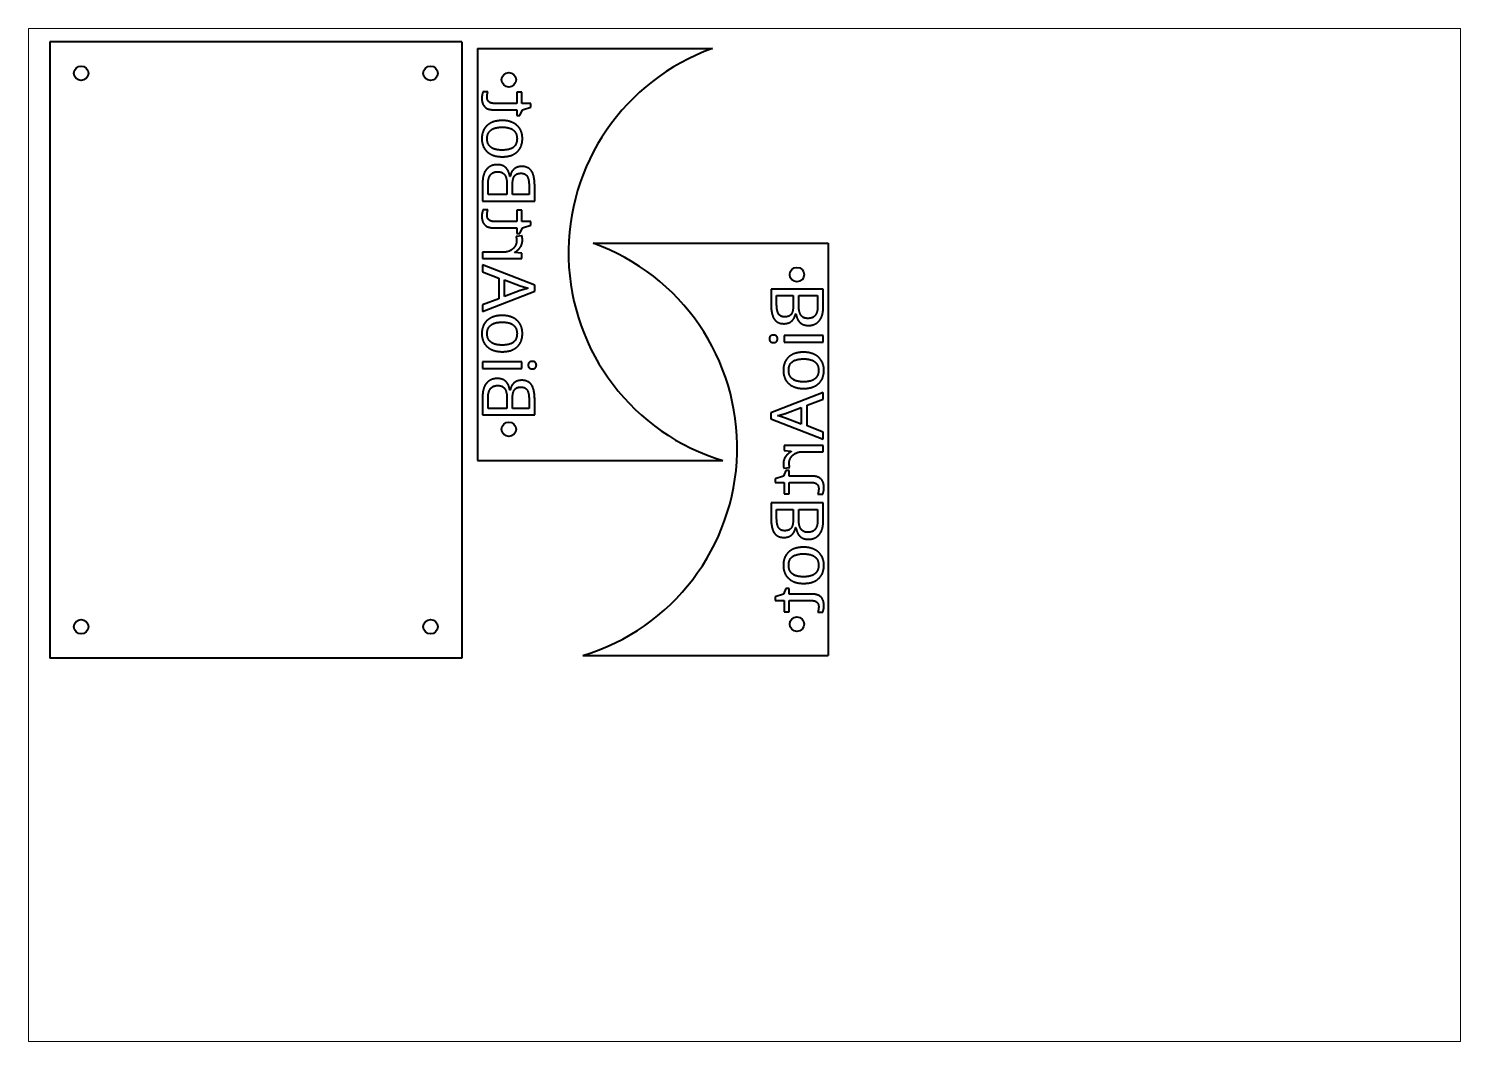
# Paper-space layout 'Sheet1' of a CAD drawing. Header units: millimetres. Extents: x 0 to 297, y 0 to 210.
# The model-space entities are those that its viewports show. They can reach past a viewport. Long polylines and large blocks are cut down to what shows.
import ezdxf

# ---------------------------------------------------------------- set-up
doc = ezdxf.new("R2010")
doc.units = ezdxf.units.MM
doc.header["$LTSCALE"] = 12.7
doc.layers.add('Visible', color=7, linetype='Continuous', lineweight=40)

msp = doc.modelspace()

# ---------------------------------------------------------------- linework, layer by layer
at = {"layer": 'Visible'}
for p, q in [((8.07, 207.25), (8.07, 79.49)), ((93.54, 207.25), (8.07, 207.25)), ((93.54, 207.25), (93.54, 79.49)), ((96.78, 205.89), (96.78, 120.42)), ((96.78, 205.89), (145.52, 205.89)), ((98.94, 196.9), (97.92, 196.9)), ((105.95, 196.84), (104.92, 196.84)), ((104.92, 196.84), (104.92, 194.5)), ((105.95, 194.5), (105.95, 196.84)), ((100.19, 193.16), (104.92, 193.16)), ((104.92, 194.5), (100.23, 194.5)), ((104.92, 193.16), (104.92, 192.01)), ((105.55, 192.01), (106.09, 193.17)), ((107.82, 194.5), (105.95, 194.5)), ((106.09, 193.17), (107.82, 193.71)), ((107.82, 193.71), (107.82, 194.5)), ((104.92, 192.01), (105.55, 192.01)), ((103.57, 179.36), (103.5, 179.36)), ((97.83, 178.03), (97.83, 174.22)), ((98.98, 175.59), (98.98, 177.77)), ((102.9, 175.59), (98.98, 175.59)), ((102.9, 177.66), (102.9, 175.59)), ((104.04, 175.59), (104.04, 177.58)), ((107.48, 175.59), (104.04, 175.59)), ((107.48, 177.38), (107.48, 175.59)), ((108.65, 174.22), (108.65, 177.31)), ((97.83, 174.22), (108.65, 174.22)), ((98.94, 172.42), (97.92, 172.42)), ((105.95, 172.36), (104.92, 172.36)), ((104.92, 172.36), (104.92, 170.01)), ((105.95, 170.01), (105.95, 172.36)), ((104.92, 170.01), (100.23, 170.01)), ((107.82, 170.01), (105.95, 170.01)), ((107.82, 169.22), (107.82, 170.01)), ((100.19, 168.68), (104.92, 168.68)), ((106.01, 167.06), (104.78, 166.89)), ((104.92, 168.68), (104.92, 167.53)), ((104.92, 167.53), (105.55, 167.53)), ((105.55, 167.53), (106.09, 168.69)), ((106.09, 168.69), (107.82, 169.22)), ((102.16, 163.64), (97.83, 163.64)), ((97.83, 163.64), (97.83, 162.31)), ((104.47, 163.56), (104.47, 163.61)), ((105.95, 163.41), (104.47, 163.56)), ((105.95, 162.31), (105.95, 163.41)), ((120.81, 165.49), (169.54, 165.49)), ((169.54, 165.49), (169.54, 80.02)), ((97.83, 162.31), (105.95, 162.31)), ((108.69, 156.79), (97.83, 161.01)), ((97.83, 161.01), (97.83, 159.6)), ((97.83, 159.6), (101.18, 158.29)), ((101.18, 158.29), (101.18, 154)), ((102.39, 157.89), (105.66, 156.67)), ((102.39, 154.46), (102.39, 157.89)), ((97.83, 151.34), (108.69, 155.56)), ((105.66, 155.69), (102.39, 154.46)), ((105.66, 156.67), (107.29, 156.15)), ((108.69, 155.56), (108.69, 156.79)), ((157.68, 156.01), (157.68, 152.93)), ((168.5, 156.01), (157.68, 156.01)), ((158.84, 152.86), (158.84, 154.65)), ((158.84, 154.65), (162.28, 154.65)), ((162.28, 154.65), (162.28, 152.65)), ((163.42, 154.65), (167.34, 154.65)), ((163.42, 152.57), (163.42, 154.65)), ((167.34, 154.65), (167.34, 152.47)), ((168.5, 152.21), (168.5, 156.01)), ((101.18, 154), (97.83, 152.71)), ((97.83, 152.71), (97.83, 151.34)), ((162.76, 150.88), (162.83, 150.88)), ((168.5, 146.35), (160.38, 146.35)), ((160.38, 146.35), (160.38, 145.02)), ((168.5, 145.02), (168.5, 146.35)), ((160.38, 145.02), (168.5, 145.02)), ((97.83, 140.88), (97.83, 139.55)), ((105.95, 140.88), (97.83, 140.88)), ((105.95, 139.55), (105.95, 140.88)), ((97.83, 139.55), (105.95, 139.55)), ((97.83, 133.69), (97.83, 129.89)), ((103.57, 135.02), (103.5, 135.02)), ((168.5, 134.56), (157.64, 130.34)), ((168.5, 133.19), (168.5, 134.56)), ((98.98, 131.25), (98.98, 133.43)), ((102.9, 131.25), (98.98, 131.25)), ((102.9, 133.33), (102.9, 131.25)), ((104.04, 131.25), (104.04, 133.25)), ((107.48, 131.25), (104.04, 131.25)), ((107.48, 133.04), (107.48, 131.25)), ((108.65, 129.89), (108.65, 132.97)), ((160.66, 130.21), (163.94, 131.44)), ((163.94, 131.44), (163.94, 128.01)), ((165.15, 131.9), (168.5, 133.19)), ((165.15, 127.61), (165.15, 131.9)), ((97.83, 129.89), (108.65, 129.89)), ((157.64, 130.34), (157.64, 129.11)), ((157.64, 129.11), (168.5, 124.89)), ((160.66, 129.23), (159.04, 129.75)), ((163.94, 128.01), (160.66, 129.23)), ((168.5, 126.3), (165.15, 127.61)), ((168.5, 124.89), (168.5, 126.3)), ((168.5, 123.59), (160.38, 123.59)), ((160.38, 123.59), (160.38, 122.49)), ((160.38, 122.49), (161.86, 122.35)), ((161.86, 122.35), (161.86, 122.29)), ((164.16, 122.26), (168.5, 122.26)), ((168.5, 122.26), (168.5, 123.59)), ((96.78, 120.42), (147.71, 120.42)), ((160.32, 118.85), (161.54, 119.01)), ((160.24, 117.21), (158.51, 116.68)), ((158.51, 116.68), (158.51, 115.89)), ((158.51, 115.89), (160.38, 115.89)), ((160.77, 118.37), (160.24, 117.21)), ((160.38, 115.89), (160.38, 113.54)), ((161.41, 118.37), (160.77, 118.37)), ((161.41, 117.22), (161.41, 118.37)), ((166.14, 117.22), (161.41, 117.22)), ((161.41, 113.54), (161.41, 115.89)), ((161.41, 115.89), (166.1, 115.89)), ((160.38, 113.54), (161.41, 113.54)), ((167.39, 113.48), (168.41, 113.48)), ((157.68, 111.68), (157.68, 108.59)), ((168.5, 111.68), (157.68, 111.68)), ((158.84, 108.53), (158.84, 110.32)), ((158.84, 110.32), (162.28, 110.32)), ((162.28, 110.32), (162.28, 108.32)), ((163.42, 110.32), (167.34, 110.32)), ((163.42, 108.24), (163.42, 110.32)), ((167.34, 110.32), (167.34, 108.13)), ((168.5, 107.87), (168.5, 111.68)), ((162.76, 106.54), (162.83, 106.54)), ((160.24, 92.73), (158.51, 92.19)), ((158.51, 92.19), (158.51, 91.4)), ((160.77, 93.89), (160.24, 92.73)), ((161.41, 93.89), (160.77, 93.89)), ((161.41, 92.74), (161.41, 93.89)), ((166.14, 92.74), (161.41, 92.74)), ((158.51, 91.4), (160.38, 91.4)), ((160.38, 91.4), (160.38, 89.06)), ((161.41, 89.06), (161.41, 91.4)), ((161.41, 91.4), (166.1, 91.4)), ((160.38, 89.06), (161.41, 89.06)), ((167.39, 89), (168.41, 89)), ((93.54, 79.49), (8.07, 79.49)), ((118.62, 80.02), (169.54, 80.02))]:
    msp.add_line(p, q, dxfattribs=at)
for centre in [(14.57, 200.75), (87.04, 200.75), (103.28, 199.39), (163.04, 158.99), (103.28, 126.92), (14.57, 85.99), (87.04, 85.99), (163.04, 86.52)]:
    msp.add_circle(centre, 1.5, dxfattribs=at)
for centre, start, end in [((160.66, 163.51), 109.6653, 253.2674), ((105.66, 123.11), 286.7326, 70.3347)]:
    msp.add_arc(centre, 45, start, end, dxfattribs=at)
for points in [[(97.76, 196.33), (97.68, 195.94), (97.68, 195.54)], [(97.92, 196.9), (97.84, 196.72), (97.76, 196.33)], [(98.77, 195.77), (98.77, 196.03), (98.82, 196.38)], [(98.82, 196.38), (98.87, 196.73), (98.94, 196.9)], [(97.68, 195.54), (97.68, 193.16), (100.19, 193.16)], [(99.15, 194.83), (98.77, 195.17), (98.77, 195.77)], [(100.23, 194.5), (99.52, 194.5), (99.15, 194.83)], [(101.91, 190.95), (99.91, 190.95), (98.8, 189.94)], [(104.97, 189.94), (103.84, 190.95), (101.91, 190.95)], [(98.8, 189.94), (97.68, 188.93), (97.68, 187.16)], [(97.68, 187.16), (97.68, 186.05), (98.19, 185.2)], [(98.78, 187.2), (98.78, 188.36), (99.58, 188.96)], [(99.58, 185.41), (98.78, 186.02), (98.78, 187.2)], [(99.58, 188.96), (100.37, 189.57), (101.91, 189.57)], [(101.91, 189.57), (103.44, 189.57), (104.21, 188.96)], [(104.98, 187.17), (104.98, 184.81), (101.91, 184.81)], [(104.21, 188.96), (104.98, 188.35), (104.98, 187.17)], [(106.1, 187.21), (106.1, 188.93), (104.97, 189.94)], [(104.99, 184.43), (106.1, 185.42), (106.1, 187.21)], [(98.19, 185.2), (98.71, 184.35), (99.67, 183.89)], [(101.91, 184.81), (100.37, 184.81), (99.58, 185.41)], [(101.91, 183.44), (103.89, 183.44), (104.99, 184.43)], [(100.91, 181.79), (99.46, 181.79), (98.64, 180.8)], [(99.67, 183.89), (100.63, 183.44), (101.91, 183.44)], [(102.63, 181.2), (101.98, 181.79), (100.91, 181.79)], [(103.5, 179.36), (103.28, 180.61), (102.63, 181.2)], [(105.97, 181.42), (105, 181.42), (104.38, 180.89)], [(108, 180.45), (107.35, 181.42), (105.97, 181.42)], [(98.64, 180.8), (97.83, 179.8), (97.83, 178.03)], [(98.98, 177.77), (98.98, 179.07), (99.49, 179.7)], [(99.49, 179.7), (99.99, 180.33), (101.01, 180.33)], [(101.01, 180.33), (101.98, 180.33), (102.44, 179.66)], [(102.44, 179.66), (102.9, 179), (102.9, 177.66)], [(104.38, 180.89), (103.75, 180.37), (103.57, 179.36)], [(104.04, 177.58), (104.04, 178.86), (104.45, 179.43)], [(104.45, 179.43), (104.86, 180.01), (105.81, 180.01)], [(105.81, 180.01), (106.7, 180.01), (107.09, 179.38)], [(107.09, 179.38), (107.48, 178.74), (107.48, 177.38)], [(108.65, 177.31), (108.65, 179.49), (108, 180.45)], [(97.92, 172.42), (97.84, 172.24), (97.76, 171.85)], [(98.82, 171.89), (98.87, 172.24), (98.94, 172.42)], [(97.76, 171.85), (97.68, 171.46), (97.68, 171.06)], [(97.68, 171.06), (97.68, 168.68), (100.19, 168.68)], [(98.77, 171.29), (98.77, 171.55), (98.82, 171.89)], [(99.15, 170.35), (98.77, 170.69), (98.77, 171.29)], [(100.23, 170.01), (99.52, 170.01), (99.15, 170.35)], [(104.78, 166.89), (104.89, 166.44), (104.89, 166.01)], [(106.1, 166.1), (106.1, 166.64), (106.01, 167.06)], [(103.55, 163.95), (102.93, 163.64), (102.16, 163.64)], [(104.53, 164.82), (104.18, 164.27), (103.55, 163.95)], [(104.47, 163.61), (105.27, 164.08), (105.69, 164.72)], [(104.89, 166.01), (104.89, 165.37), (104.53, 164.82)], [(105.69, 164.72), (106.1, 165.35), (106.1, 166.1)], [(107.29, 156.15), (106.4, 155.93), (105.66, 155.69)], [(157.68, 152.93), (157.68, 150.75), (158.33, 149.79)], [(159.23, 150.86), (158.84, 151.49), (158.84, 152.86)], [(162.28, 152.65), (162.28, 151.38), (161.88, 150.8)], [(163.89, 150.57), (163.42, 151.24), (163.42, 152.57)], [(167.34, 152.47), (167.34, 151.17), (166.84, 150.54)], [(167.68, 149.44), (168.5, 150.43), (168.5, 152.21)], [(98.8, 149.51), (97.68, 148.5), (97.68, 146.73)], [(98.78, 146.77), (98.78, 147.93), (99.58, 148.53)], [(101.91, 150.52), (99.91, 150.52), (98.8, 149.51)], [(99.58, 148.53), (100.37, 149.14), (101.91, 149.14)], [(104.97, 149.51), (103.84, 150.52), (101.91, 150.52)], [(101.91, 149.14), (103.44, 149.14), (104.21, 148.53)], [(104.21, 148.53), (104.98, 147.92), (104.98, 146.74)], [(106.1, 146.78), (106.1, 148.5), (104.97, 149.51)], [(158.33, 149.79), (158.98, 148.82), (160.36, 148.82)], [(160.51, 150.23), (159.63, 150.23), (159.23, 150.86)], [(160.36, 148.82), (161.32, 148.82), (161.95, 149.35)], [(161.88, 150.8), (161.47, 150.23), (160.51, 150.23)], [(161.95, 149.35), (162.57, 149.87), (162.76, 150.88)], [(162.83, 150.88), (163.05, 149.63), (163.7, 149.04)], [(163.7, 149.04), (164.35, 148.45), (165.42, 148.45)], [(165.32, 149.91), (164.35, 149.91), (163.89, 150.57)], [(166.84, 150.54), (166.34, 149.91), (165.32, 149.91)], [(165.42, 148.45), (166.87, 148.45), (167.68, 149.44)], [(97.68, 146.73), (97.68, 145.62), (98.19, 144.77)], [(99.58, 144.99), (98.78, 145.59), (98.78, 146.77)], [(104.98, 146.74), (104.98, 144.38), (101.91, 144.38)], [(104.99, 144), (106.1, 144.99), (106.1, 146.78)], [(157.53, 146.23), (157.33, 146), (157.33, 145.67)], [(157.33, 145.67), (157.33, 145.36), (157.53, 145.13)], [(158.18, 146.45), (157.73, 146.45), (157.53, 146.23)], [(158.82, 146.23), (158.61, 146.45), (158.18, 146.45)], [(159.03, 145.67), (159.03, 146), (158.82, 146.23)], [(158.82, 145.13), (159.03, 145.36), (159.03, 145.67)], [(98.19, 144.77), (98.71, 143.92), (99.67, 143.47)], [(101.91, 144.38), (100.37, 144.38), (99.58, 144.99)], [(99.67, 143.47), (100.63, 143.01), (101.91, 143.01)], [(101.91, 143.01), (103.89, 143.01), (104.99, 144)], [(157.53, 145.13), (157.73, 144.89), (158.18, 144.89)], [(158.18, 144.89), (158.61, 144.89), (158.82, 145.13)], [(164.42, 142.9), (162.44, 142.9), (161.33, 141.9)], [(166.66, 142.44), (165.7, 142.9), (164.42, 142.9)], [(107.51, 140.78), (107.3, 140.54), (107.3, 140.23)], [(107.3, 140.23), (107.3, 139.9), (107.51, 139.67)], [(108.15, 141.01), (107.71, 141.01), (107.51, 140.78)], [(107.51, 139.67), (107.71, 139.45), (108.15, 139.45)], [(108.79, 140.78), (108.59, 141.01), (108.15, 141.01)], [(108.15, 139.45), (108.59, 139.45), (108.79, 139.67)], [(108.99, 140.23), (108.99, 140.54), (108.79, 140.78)], [(108.79, 139.67), (108.99, 139.9), (108.99, 140.23)], [(161.33, 141.9), (160.23, 140.91), (160.23, 139.12)], [(161.34, 139.16), (161.34, 141.52), (164.42, 141.52)], [(164.42, 141.52), (165.95, 141.52), (166.75, 140.92)], [(168.13, 141.13), (167.62, 141.98), (166.66, 142.44)], [(166.75, 140.92), (167.54, 140.31), (167.54, 139.14)], [(168.65, 139.17), (168.65, 140.28), (168.13, 141.13)], [(100.91, 137.45), (99.46, 137.45), (98.64, 136.46)], [(102.63, 136.86), (101.98, 137.45), (100.91, 137.45)], [(103.5, 135.02), (103.28, 136.27), (102.63, 136.86)], [(105.97, 137.08), (105, 137.08), (104.38, 136.55)], [(108, 136.11), (107.35, 137.08), (105.97, 137.08)], [(160.23, 139.12), (160.23, 137.4), (161.35, 136.39)], [(162.12, 137.37), (161.34, 137.98), (161.34, 139.16)], [(164.42, 136.76), (162.89, 136.76), (162.12, 137.37)], [(166.75, 137.37), (165.95, 136.76), (164.42, 136.76)], [(167.54, 139.14), (167.54, 137.98), (166.75, 137.37)], [(167.53, 136.39), (168.65, 137.4), (168.65, 139.17)], [(98.64, 136.46), (97.83, 135.47), (97.83, 133.69)], [(98.98, 133.43), (98.98, 134.74), (99.49, 135.36)], [(99.49, 135.36), (99.99, 135.99), (101.01, 135.99)], [(101.01, 135.99), (101.98, 135.99), (102.44, 135.33)], [(102.44, 135.33), (102.9, 134.66), (102.9, 133.33)], [(104.38, 136.55), (103.75, 136.03), (103.57, 135.02)], [(104.04, 133.25), (104.04, 134.52), (104.45, 135.1)], [(104.45, 135.1), (104.86, 135.68), (105.81, 135.68)], [(105.81, 135.68), (106.7, 135.68), (107.09, 135.04)], [(107.09, 135.04), (107.48, 134.41), (107.48, 133.04)], [(108.65, 132.97), (108.65, 135.15), (108, 136.11)], [(161.35, 136.39), (162.48, 135.38), (164.42, 135.38)], [(164.42, 135.38), (166.41, 135.38), (167.53, 136.39)], [(159.04, 129.75), (159.93, 129.97), (160.66, 130.21)], [(161.86, 122.29), (161.05, 121.82), (160.64, 121.18)], [(161.8, 121.08), (162.15, 121.64), (162.78, 121.95)], [(162.78, 121.95), (163.4, 122.26), (164.16, 122.26)], [(160.64, 121.18), (160.23, 120.55), (160.23, 119.8)], [(160.23, 119.8), (160.23, 119.26), (160.32, 118.85)], [(161.44, 119.89), (161.44, 120.53), (161.8, 121.08)], [(161.54, 119.01), (161.44, 119.46), (161.44, 119.89)], [(166.1, 115.89), (166.8, 115.89), (167.18, 115.55)], [(168.65, 114.84), (168.65, 117.22), (166.14, 117.22)], [(167.18, 115.55), (167.56, 115.21), (167.56, 114.61)], [(167.51, 114.01), (167.45, 113.66), (167.39, 113.48)], [(167.56, 114.61), (167.56, 114.35), (167.51, 114.01)], [(168.41, 113.48), (168.49, 113.67), (168.57, 114.05)], [(168.57, 114.05), (168.65, 114.44), (168.65, 114.84)], [(157.68, 108.59), (157.68, 106.42), (158.33, 105.45)], [(159.23, 106.52), (158.84, 107.16), (158.84, 108.53)], [(162.28, 108.32), (162.28, 107.05), (161.88, 106.47)], [(163.89, 106.24), (163.42, 106.9), (163.42, 108.24)], [(167.34, 108.13), (167.34, 106.83), (166.84, 106.2)], [(167.68, 105.11), (168.5, 106.1), (168.5, 107.87)], [(158.33, 105.45), (158.98, 104.49), (160.36, 104.49)], [(160.51, 105.89), (159.63, 105.89), (159.23, 106.52)], [(160.36, 104.49), (161.32, 104.49), (161.95, 105.01)], [(161.88, 106.47), (161.47, 105.89), (160.51, 105.89)], [(161.95, 105.01), (162.57, 105.53), (162.76, 106.54)], [(162.83, 106.54), (163.05, 105.29), (163.7, 104.7)], [(163.7, 104.7), (164.35, 104.11), (165.42, 104.11)], [(165.32, 105.57), (164.35, 105.57), (163.89, 106.24)], [(166.84, 106.2), (166.34, 105.57), (165.32, 105.57)], [(165.42, 104.11), (166.87, 104.11), (167.68, 105.11)], [(161.33, 101.47), (160.23, 100.48), (160.23, 98.69)], [(164.42, 102.47), (162.44, 102.47), (161.33, 101.47)], [(161.34, 98.73), (161.34, 101.09), (164.42, 101.09)], [(166.66, 102.01), (165.7, 102.47), (164.42, 102.47)], [(164.42, 101.09), (165.95, 101.09), (166.75, 100.49)], [(168.13, 100.7), (167.62, 101.55), (166.66, 102.01)], [(160.23, 98.69), (160.23, 96.98), (161.35, 95.97)], [(162.12, 96.94), (161.34, 97.55), (161.34, 98.73)], [(166.75, 100.49), (167.54, 99.88), (167.54, 98.71)], [(167.54, 98.71), (167.54, 97.55), (166.75, 96.94)], [(167.53, 95.96), (168.65, 96.97), (168.65, 98.74)], [(168.65, 98.74), (168.65, 99.85), (168.13, 100.7)], [(161.35, 95.97), (162.48, 94.96), (164.42, 94.96)], [(164.42, 96.33), (162.89, 96.33), (162.12, 96.94)], [(166.75, 96.94), (165.95, 96.33), (164.42, 96.33)], [(164.42, 94.96), (166.41, 94.96), (167.53, 95.96)], [(168.65, 90.36), (168.65, 92.74), (166.14, 92.74)], [(166.1, 91.4), (166.8, 91.4), (167.18, 91.07)], [(167.18, 91.07), (167.56, 90.73), (167.56, 90.13)], [(167.51, 89.52), (167.45, 89.18), (167.39, 89)], [(167.56, 90.13), (167.56, 89.87), (167.51, 89.52)], [(168.41, 89), (168.49, 89.18), (168.57, 89.57)], [(168.57, 89.57), (168.65, 89.96), (168.65, 90.36)]]:
    msp.add_open_spline(points, degree=2, dxfattribs=at)

psp = doc.layouts.new('Sheet1')

# ---------------------------------------------------------------- viewports
at = {"layer": '0', "view_target_point": (152.17, 105)}
psp.add_viewport(center=(148.5, 105), size=(297, 210), view_center_point=(0, 0), view_height=210, dxfattribs=at)

doc.saveas('drawing.dxf')
